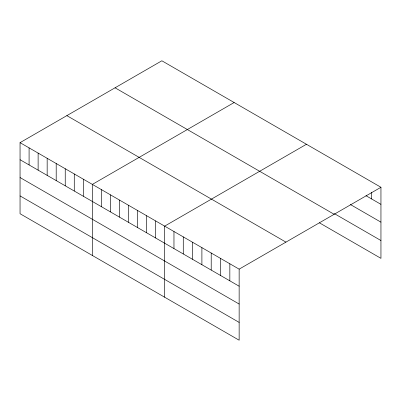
<?xml version="1.0" encoding="UTF-8"?>
<svg xmlns="http://www.w3.org/2000/svg" width="401" height="401" viewBox="0 0 401 401"><rect width="100%" height="100%" fill="white"/><g stroke="black" fill="none" stroke-linecap="round" stroke-linejoin="round"><path stroke-width="0.6" d="M20.05 142.651L239.146 269.146L239.146 340.218L20.05 213.723L20.05 142.651L161.854 60.782L380.95 187.277L380.95 258.349L319.391 222.811M234.154 102.526L92.35 184.395L92.35 255.467M306.459 144.265L164.656 226.134L164.656 297.211M239.146 269.146L380.95 187.277M365.948 195.683L380.95 204.345M350.429 204.545L380.95 222.164M334.394 213.648L380.95 240.53M115.057 87.799L334.153 214.294M66.847 115.633L285.943 242.129M20.05 159.718L239.146 286.214M20.05 177.538L239.146 304.033M20.05 195.904L239.146 322.399M371.637 192.264L371.637 198.966M229.838 263.768L229.838 280.835M220.525 258.394L220.525 275.462M211.212 253.016L211.212 270.084M201.898 247.643L201.898 264.71M192.59 242.264L192.59 259.332M183.277 236.886L183.277 253.958M173.964 231.512L173.964 248.58M155.618 220.916L155.618 237.988M146.581 215.698L146.581 232.77M137.543 210.485L137.543 227.552M128.505 205.267L128.505 222.334M119.468 200.049L119.468 217.116M110.425 194.831L110.425 211.898M101.388 189.613L101.388 206.68M83.313 179.177L83.313 196.244M74.275 173.959L74.275 191.026M65.238 168.741L65.238 185.808M56.2 163.523L56.2 180.59M47.163 158.305L47.163 175.372M38.125 153.087L38.125 170.154M29.088 147.869L29.088 164.936"/></g></svg>
